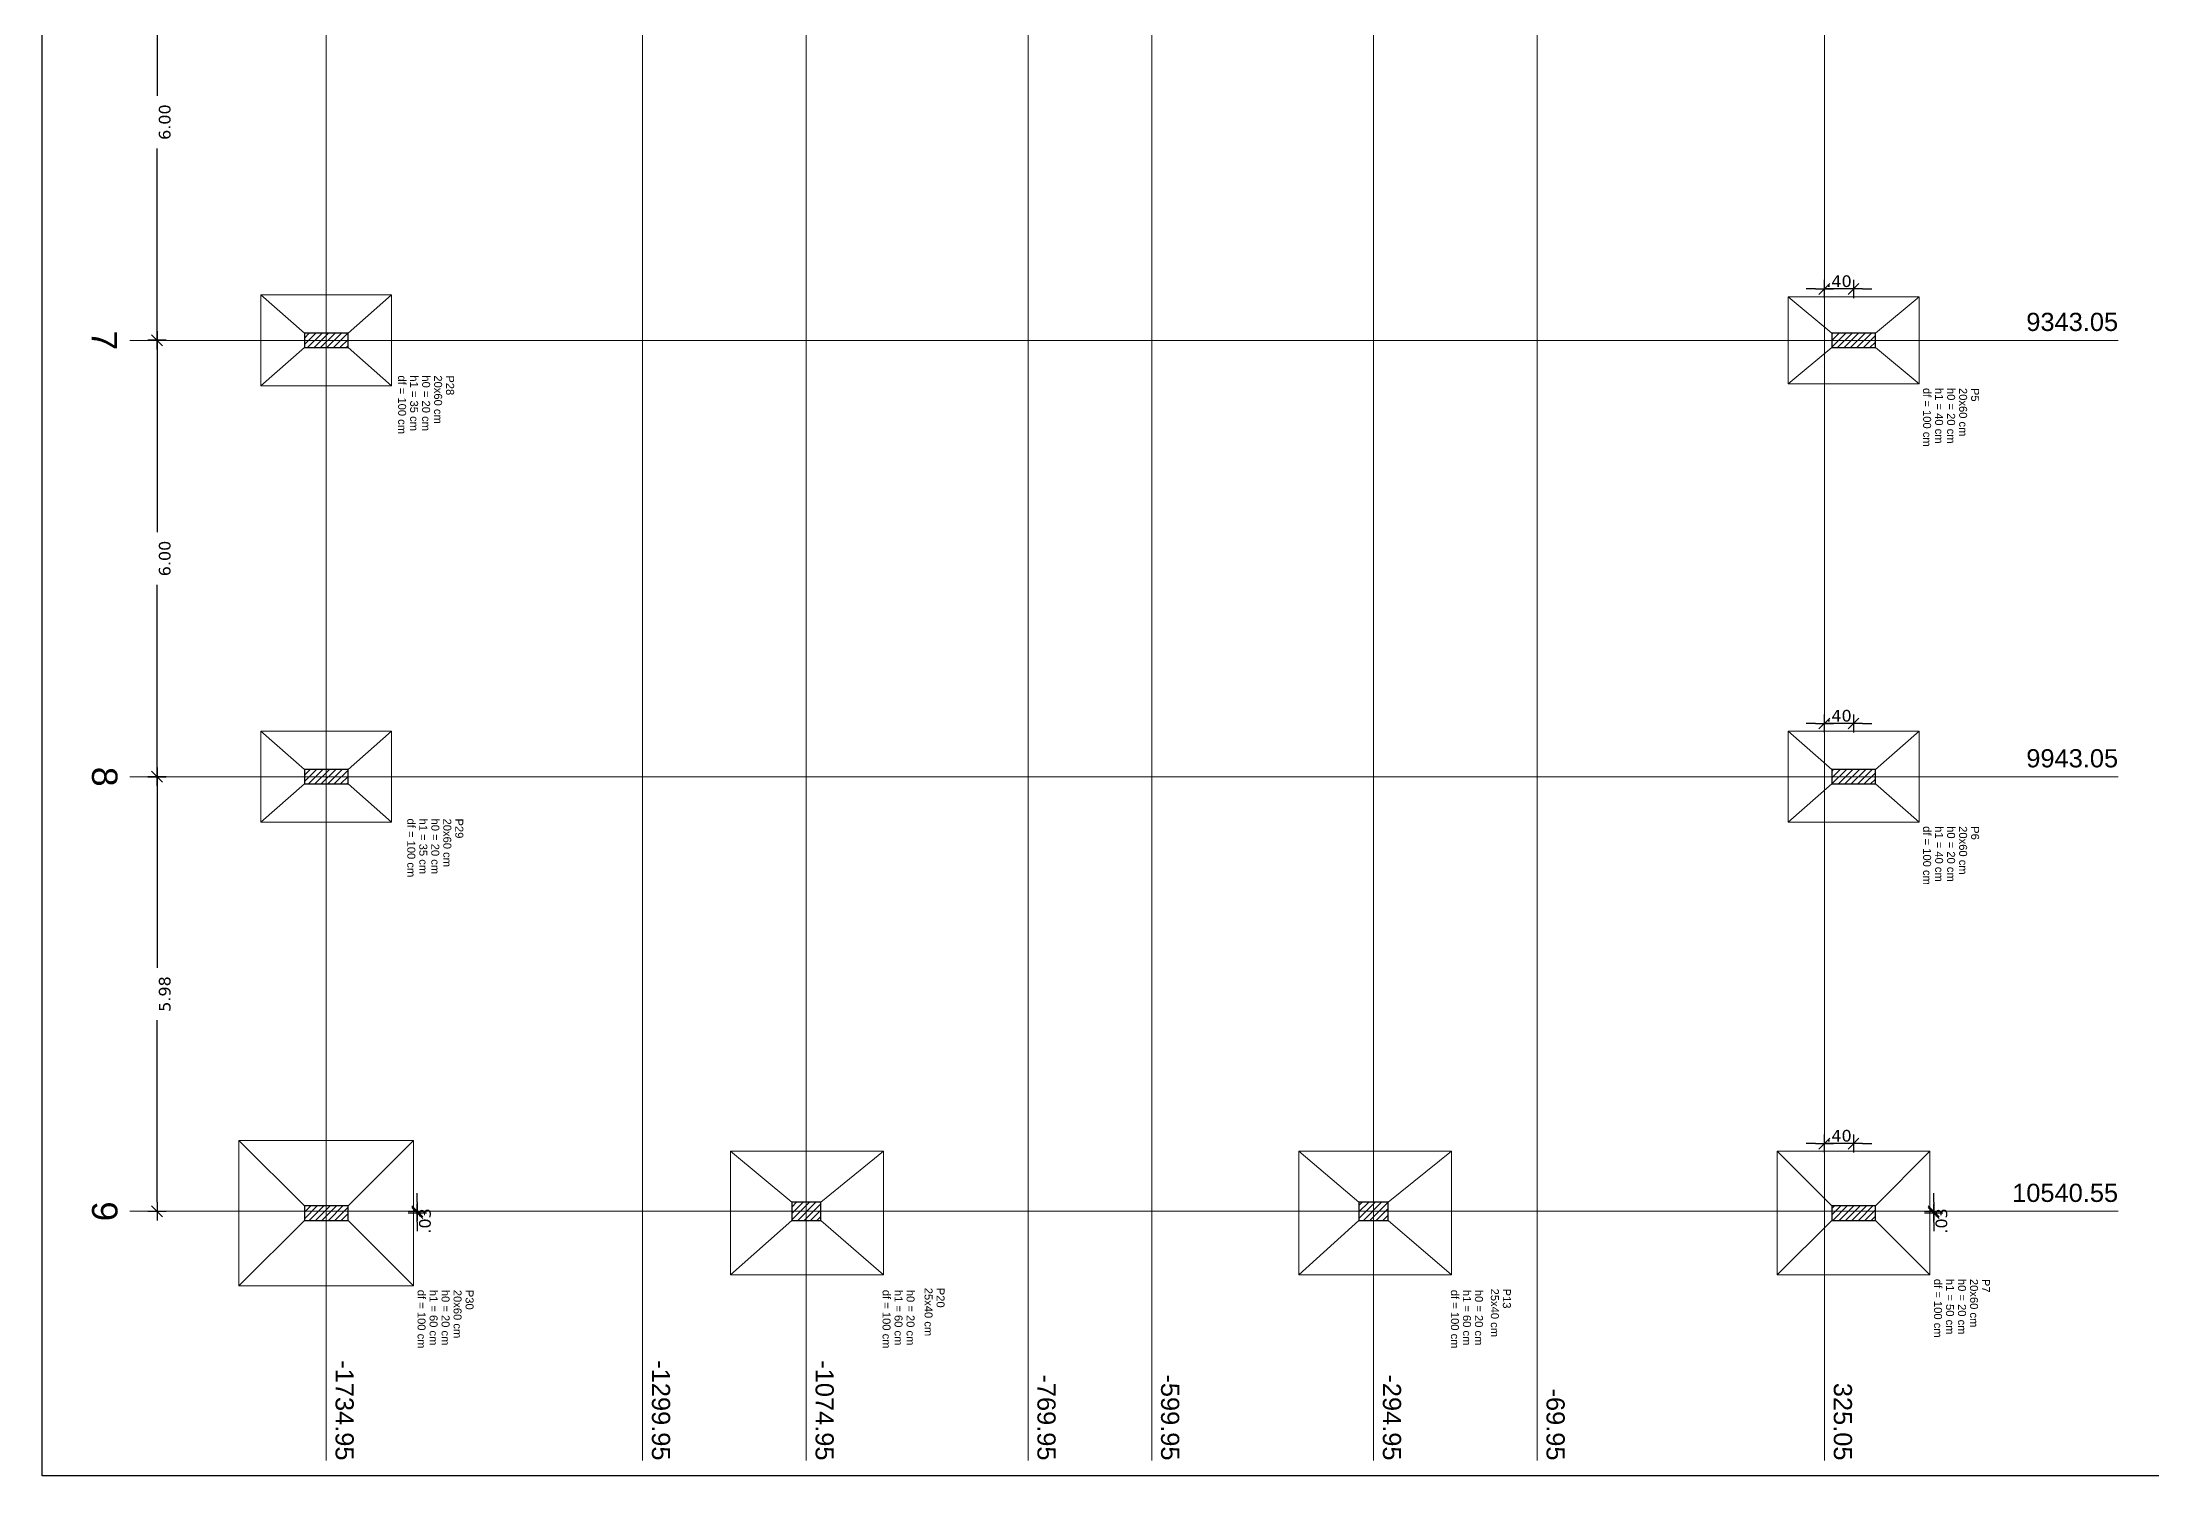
# Model space of a CAD drawing. Extents: x 25 to 1028, y -81 to 176.
# Drawn here: x 812.4 to 841.41, y -80.66 to -60.94 of the extents above; entities that cross this region are included whole.
import ezdxf

# ---------------------------------------------------------------- set-up
doc = ezdxf.new("R2010")
doc.units = 0
doc.header["$LTSCALE"] = 0.3
doc.header["$PDSIZE"] = 0.1
doc.layers.get('0').update_dxf_attribs({"linetype": 'CONTINUOUS'})
doc.layers.get('Defpoints').update_dxf_attribs({"linetype": 'CONTINUOUS'})
doc.layers.add('ARQ-CTA-1_100', color=1, linetype='CONTINUOUS')
for name, color, linetype, lineweight in [('LC-Eixos', 9, 'CONTINUOUS', 5), ('LC-Hachuras dos pilares', 9, 'CONTINUOUS', 5), ('LC-Seção das fundações', 7, 'CONTINUOUS', 5), ('LC-Seção dos pilares', 4, 'CONTINUOUS', 30), ('LC-Textos', 3, 'CONTINUOUS', 20)]:
    doc.layers.add(name, color=color, linetype=linetype, lineweight=lineweight)
doc.layers.add('VPort', color=45, linetype='CONTINUOUS', plot=False)
doc.styles.add('Arial', font='arial.ttf')
doc.styles.add('FNDE Texto Cota 0100', font='verdana.ttf', dxfattribs={"height": 0.16})
doc.dimstyles.new('FNDE 1-0100', dxfattribs={"dimscale": 2.5, "dimtxt": 0.16, "dimasz": 0.05, "dimexe": 0.15, "dimexo": 0.15, "dimgap": 0.05, "dimtad": 1, "dimzin": 4, "dimdsep": 46, "dimtxsty": 'FNDE Texto Cota 0100', "dimblk": 'tic', "dimcen": 0.15, "dimdle": 0.15, "dimse1": 1, "dimse2": 1, "dimclrd": 251, "dimclre": 251, "dimclrt": 256, "dimaunit": 1, "dimadec": 3, "dimazin": 0, "dimtfac": 1, "dimtix": 1, "dimtmove": 2, "dimatfit": 3, "dimldrblk": 'tic', "dimfxl": 0.15, "dimtvp": 1, "dimtolj": 1, "dimtzin": 0, "dimarcsym": 0})
pattern_1 = [(45, (833.654795, 28.38624), (-0.044194174, 0.044194174), [])]

# ---------------------------------------------------------------- blocks, each defined once
blk = doc.blocks.new('tic')
at = {"color": 251}
for p, q in [((-1, 0), (1, 0)), ((0, -1), (0, 1))]:
    blk.add_line(p, q, dxfattribs=at)
blk.add_line((-0.6, -0.6), (0.6, 0.6))
blk = doc.blocks.new('*D729')
at = {"layer": 'ARQ-CTA-1_100', "color": 251, "lineweight": -2}
for p, q in [((836.78, -64.338), (836.655, -64.338)), ((837.305, -64.338), (836.905, -64.338)), ((837.43, -64.338), (837.555, -64.338))]:
    blk.add_line(p, q, dxfattribs=at)
at = {"layer": 'Defpoints', "color": 0}
for p in [(836.905, -64.338), (836.905, -65.044), (837.305, -65.044)]:
    blk.add_point(p, dxfattribs=at)
at = {"layer": 'ARQ-CTA-1_100', "color": 251, "lineweight": -2, "xscale": 0.125, "yscale": 0.125, "zscale": 0.125}
blk.add_blockref('tic', (836.905, -64.338), dxfattribs=at)
at = {"layer": 'ARQ-CTA-1_100', "color": 251, "lineweight": -2, "xscale": 0.125, "yscale": 0.125, "zscale": 0.125, "rotation": 180}
blk.add_blockref('tic', (837.305, -64.338), dxfattribs=at)
at = {"layer": 'ARQ-CTA-1_100', "insert": (837.105, -64.232), "char_height": 0.16, "attachment_point": 5, "style": 'FNDE Texto Cota 0100'}
blk.add_mtext('\\A1;.40', dxfattribs=at)
blk = doc.blocks.new('*D730')
at = {"layer": 'ARQ-CTA-1_100', "color": 251, "lineweight": -2}
for p, q in [((836.78, -70.313), (836.655, -70.313)), ((837.305, -70.313), (836.905, -70.313)), ((837.43, -70.313), (837.555, -70.313))]:
    blk.add_line(p, q, dxfattribs=at)
at = {"layer": 'Defpoints', "color": 0}
for p in [(836.905, -70.313), (836.905, -71.044), (837.305, -71.044)]:
    blk.add_point(p, dxfattribs=at)
at = {"layer": 'ARQ-CTA-1_100', "color": 251, "lineweight": -2, "xscale": 0.125, "yscale": 0.125, "zscale": 0.125}
blk.add_blockref('tic', (836.905, -70.313), dxfattribs=at)
at = {"layer": 'ARQ-CTA-1_100', "color": 251, "lineweight": -2, "xscale": 0.125, "yscale": 0.125, "zscale": 0.125, "rotation": 180}
blk.add_blockref('tic', (837.305, -70.313), dxfattribs=at)
at = {"layer": 'ARQ-CTA-1_100', "insert": (837.105, -70.207), "char_height": 0.16, "attachment_point": 5, "style": 'FNDE Texto Cota 0100'}
blk.add_mtext('\\A1;.40', dxfattribs=at)
blk = doc.blocks.new('*D731')
at = {"layer": 'ARQ-CTA-1_100', "color": 251, "lineweight": -2}
for p, q in [((836.78, -76.088), (836.655, -76.088)), ((837.305, -76.088), (836.905, -76.088)), ((837.43, -76.088), (837.555, -76.088))]:
    blk.add_line(p, q, dxfattribs=at)
at = {"layer": 'Defpoints', "color": 0}
for p in [(836.905, -76.088), (836.905, -77.044), (837.305, -77.044)]:
    blk.add_point(p, dxfattribs=at)
at = {"layer": 'ARQ-CTA-1_100', "color": 251, "lineweight": -2, "xscale": 0.125, "yscale": 0.125, "zscale": 0.125}
blk.add_blockref('tic', (836.905, -76.088), dxfattribs=at)
at = {"layer": 'ARQ-CTA-1_100', "color": 251, "lineweight": -2, "xscale": 0.125, "yscale": 0.125, "zscale": 0.125, "rotation": 180}
blk.add_blockref('tic', (837.305, -76.088), dxfattribs=at)
at = {"layer": 'ARQ-CTA-1_100', "insert": (837.105, -75.982), "char_height": 0.16, "attachment_point": 5, "style": 'FNDE Texto Cota 0100'}
blk.add_mtext('\\A1;.40', dxfattribs=at)
blk = doc.blocks.new('*D732')
at = {"layer": 'ARQ-CTA-1_100', "color": 251, "lineweight": -2}
for p, q in [((838.408, -76.894), (838.408, -76.769)), ((838.408, -77.044), (838.408, -77.019)), ((838.408, -77.169), (838.408, -77.294))]:
    blk.add_line(p, q, dxfattribs=at)
at = {"layer": 'Defpoints', "color": 0}
for p in [(837.305, -77.019), (837.305, -77.044), (838.408, -77.019)]:
    blk.add_point(p, dxfattribs=at)
at = {"layer": 'ARQ-CTA-1_100', "color": 251, "lineweight": -2, "xscale": 0.125, "yscale": 0.125, "zscale": 0.125}
for p, rotation in [((838.408, -77.019), 270), ((838.408, -77.044), 90)]:
    blk.add_blockref('tic', p, dxfattribs=dict(at, rotation=rotation))
at = {"layer": 'ARQ-CTA-1_100', "insert": (838.514, -77.152), "char_height": 0.16, "attachment_point": 5, "rotation": 90, "style": 'FNDE Texto Cota 0100'}
blk.add_mtext('\\A1;.03', dxfattribs=at)
blk = doc.blocks.new('*D737')
at = {"layer": 'ARQ-CTA-1_100', "color": 251, "lineweight": -2}
for p, q in [((817.558, -76.894), (817.558, -76.769)), ((817.558, -77.044), (817.558, -77.019)), ((817.558, -77.169), (817.558, -77.294))]:
    blk.add_line(p, q, dxfattribs=at)
at = {"layer": 'Defpoints', "color": 0}
for p in [(816.305, -77.019), (816.305, -77.044), (817.558, -77.019)]:
    blk.add_point(p, dxfattribs=at)
at = {"layer": 'ARQ-CTA-1_100', "color": 251, "lineweight": -2, "xscale": 0.125, "yscale": 0.125, "zscale": 0.125}
for p, rotation in [((817.558, -77.019), 270), ((817.558, -77.044), 90)]:
    blk.add_blockref('tic', p, dxfattribs=dict(at, rotation=rotation))
at = {"layer": 'ARQ-CTA-1_100', "insert": (817.664, -77.152), "char_height": 0.16, "attachment_point": 5, "rotation": 90, "style": 'FNDE Texto Cota 0100'}
blk.add_mtext('\\A1;.03', dxfattribs=at)
blk = doc.blocks.new('*D750')
at = {"layer": 'ARQ-CTA-1_100', "color": 251, "lineweight": -2}
for p, q in [((813.98, -59.169), (813.98, -61.684)), ((813.98, -64.919), (813.98, -62.405))]:
    blk.add_line(p, q, dxfattribs=at)
at = {"layer": 'Defpoints', "color": 0}
for p in [(813.98, -59.044), (813.98, -65.044), (813.98, -65.044)]:
    blk.add_point(p, dxfattribs=at)
at = {"layer": 'ARQ-CTA-1_100', "color": 251, "lineweight": -2, "xscale": 0.125, "yscale": 0.125, "zscale": 0.125}
for p, rotation in [((813.98, -59.044), 90), ((813.98, -65.044), 270)]:
    blk.add_blockref('tic', p, dxfattribs=dict(at, rotation=rotation))
at = {"layer": 'ARQ-CTA-1_100', "insert": (814.086, -62.044), "char_height": 0.16, "attachment_point": 5, "rotation": 90, "style": 'FNDE Texto Cota 0100'}
blk.add_mtext('\\A1;6.00', dxfattribs=at)
blk = doc.blocks.new('*D751')
at = {"layer": 'ARQ-CTA-1_100', "color": 251, "lineweight": -2}
for p, q in [((813.98, -65.169), (813.98, -67.684)), ((813.98, -70.919), (813.98, -68.405))]:
    blk.add_line(p, q, dxfattribs=at)
at = {"layer": 'Defpoints', "color": 0}
for p in [(813.98, -65.044), (813.98, -71.044), (813.98, -71.044)]:
    blk.add_point(p, dxfattribs=at)
at = {"layer": 'ARQ-CTA-1_100', "color": 251, "lineweight": -2, "xscale": 0.125, "yscale": 0.125, "zscale": 0.125}
for p, rotation in [((813.98, -65.044), 90), ((813.98, -71.044), 270)]:
    blk.add_blockref('tic', p, dxfattribs=dict(at, rotation=rotation))
at = {"layer": 'ARQ-CTA-1_100', "insert": (814.086, -68.044), "char_height": 0.16, "attachment_point": 5, "rotation": 90, "style": 'FNDE Texto Cota 0100'}
blk.add_mtext('\\A1;6.00', dxfattribs=at)
blk = doc.blocks.new('*D752')
at = {"layer": 'ARQ-CTA-1_100', "color": 251, "lineweight": -2}
for p, q in [((813.98, -71.169), (813.98, -73.673)), ((813.98, -76.894), (813.98, -74.39))]:
    blk.add_line(p, q, dxfattribs=at)
at = {"layer": 'Defpoints', "color": 0}
for p in [(813.98, -71.044), (813.98, -77.019), (813.98, -77.019)]:
    blk.add_point(p, dxfattribs=at)
at = {"layer": 'ARQ-CTA-1_100', "color": 251, "lineweight": -2, "xscale": 0.125, "yscale": 0.125, "zscale": 0.125}
for p, rotation in [((813.98, -71.044), 90), ((813.98, -77.019), 270)]:
    blk.add_blockref('tic', p, dxfattribs=dict(at, rotation=rotation))
at = {"layer": 'ARQ-CTA-1_100', "insert": (814.086, -74.032), "char_height": 0.16, "attachment_point": 5, "rotation": 90, "style": 'FNDE Texto Cota 0100'}
blk.add_mtext('\\A1;5.98', dxfattribs=at)

msp = doc.modelspace()

# ---------------------------------------------------------------- hatches: boundary and pattern name
at = {"layer": 'LC-Hachuras dos pilares', "linetype": 'Continuous'}
h = msp.add_hatch(dxfattribs=at)
h.set_pattern_fill('ANSI31', color=256, scale=0.5, style=0)
h.set_pattern_definition(pattern_1)
h.paths.add_polyline_path([(816.00529499, -64.94425859), (816.00529499, -65.14425859), (816.60529499, -65.14425859), (816.60529499, -64.94425859), (816.00529499, -64.94425859)])
h = msp.add_hatch(dxfattribs=at)
h.set_pattern_fill('ANSI31', color=256, scale=0.5, style=0)
h.set_pattern_definition(pattern_1)
h.paths.add_polyline_path([(837.00529499, -64.94425859), (837.00529499, -65.14425859), (837.60529499, -65.14425859), (837.60529499, -64.94425859), (837.00529499, -64.94425859)])
h = msp.add_hatch(dxfattribs=at)
h.set_pattern_fill('ANSI31', color=256, scale=0.5, style=0)
h.set_pattern_definition(pattern_1)
h.paths.add_polyline_path([(816.00529499, -70.94425859), (816.00529499, -71.14425859), (816.60529499, -71.14425859), (816.60529499, -70.94425859), (816.00529499, -70.94425859)])
h = msp.add_hatch(dxfattribs=at)
h.set_pattern_fill('ANSI31', color=256, scale=0.5, style=0)
h.set_pattern_definition(pattern_1)
h.paths.add_polyline_path([(837.00529499, -70.94425859), (837.00529499, -71.14425859), (837.60529499, -71.14425859), (837.60529499, -70.94425859), (837.00529499, -70.94425859)])
h = msp.add_hatch(dxfattribs=at)
h.set_pattern_fill('ANSI31', color=256, scale=0.5, style=0)
h.set_pattern_definition(pattern_1)
h.paths.add_polyline_path([(816.00529499, -76.94425859), (816.00529499, -77.14425859), (816.60529499, -77.14425859), (816.60529499, -76.94425859), (816.00529499, -76.94425859)])
h = msp.add_hatch(dxfattribs=at)
h.set_pattern_fill('ANSI31', color=256, scale=0.5, style=0)
h.set_pattern_definition(pattern_1)
h.paths.add_polyline_path([(822.70529499, -76.89425859), (822.70529499, -77.14425859), (823.10529499, -77.14425859), (823.10529499, -76.89425859), (822.70529499, -76.89425859)])
h = msp.add_hatch(dxfattribs=at)
h.set_pattern_fill('ANSI31', color=256, scale=0.5, style=0)
h.set_pattern_definition(pattern_1)
h.paths.add_polyline_path([(830.50529499, -76.89425859), (830.50529499, -77.14425859), (830.90529499, -77.14425859), (830.90529499, -76.89425859), (830.50529499, -76.89425859)])
h = msp.add_hatch(dxfattribs=at)
h.set_pattern_fill('ANSI31', color=256, scale=0.5, style=0)
h.set_pattern_definition(pattern_1)
h.paths.add_polyline_path([(837.00529499, -76.94425859), (837.00529499, -77.14425859), (837.60529499, -77.14425859), (837.60529499, -76.94425859), (837.00529499, -76.94425859)])

# ---------------------------------------------------------------- linework, layer by layer
at = {"layer": 'LC-Eixos'}
for p, q in [((816.30529499, -39.37918222), (816.30529499, -80.44625859)), ((820.65529499, -39.37918222), (820.65529499, -80.44625859)), ((822.90529499, -39.37918222), (822.90529499, -80.44625859)), ((825.95529499, -39.37918222), (825.95529499, -80.44625859)), ((827.65529499, -39.37918222), (827.65529499, -80.44625859)), ((830.70529499, -39.37918222), (830.70529499, -80.44625859)), ((832.95529499, -39.37918222), (832.95529499, -80.44625859)), ((836.90529499, -39.37918222), (836.90529499, -80.44625859)), ((840.94279499, -65.04425859), (813.60529499, -65.04425859)), ((840.94279499, -71.04425859), (813.60529499, -71.04425859)), ((840.94279499, -77.01925859), (813.60529499, -77.01925859))]:
    msp.add_line(p, q, dxfattribs=at)
at = {"layer": 'LC-Seção das fundações'}
for p, q in [((815.40529499, -64.41925859), (817.20529499, -64.41925859)), ((815.40529499, -65.66925859), (815.40529499, -64.41925859)), ((815.40529499, -64.41925859), (816.00529499, -64.94425859)), ((817.20529499, -64.41925859), (816.60529499, -64.94425859)), ((817.20529499, -64.41925859), (817.20529499, -65.66925859)), ((836.40529499, -64.44425859), (838.20529499, -64.44425859)), ((836.40529499, -65.64425859), (836.40529499, -64.44425859)), ((836.40529499, -64.44425859), (837.00529499, -64.94425859)), ((838.20529499, -64.44425859), (837.60529499, -64.94425859)), ((838.20529499, -64.44425859), (838.20529499, -65.64425859)), ((815.40529499, -65.66925859), (816.00529499, -65.14425859)), ((815.40529499, -65.66925859), (816.00529499, -65.14425859)), ((817.20529499, -65.66925859), (816.60529499, -65.14425859)), ((836.40529499, -65.64425859), (837.00529499, -65.14425859)), ((836.40529499, -65.64425859), (837.00529499, -65.14425859)), ((838.20529499, -65.64425859), (837.60529499, -65.14425859)), ((817.20529499, -65.66925859), (815.40529499, -65.66925859)), ((838.20529499, -65.64425859), (836.40529499, -65.64425859)), ((815.40529499, -70.41925859), (817.20529499, -70.41925859)), ((815.40529499, -71.66925859), (815.40529499, -70.41925859)), ((815.40529499, -70.41925859), (816.00529499, -70.94425859)), ((817.20529499, -70.41925859), (816.60529499, -70.94425859)), ((817.20529499, -70.41925859), (817.20529499, -71.66925859)), ((836.40529499, -70.41925859), (838.20529499, -70.41925859)), ((836.40529499, -71.66925859), (836.40529499, -70.41925859)), ((836.40529499, -70.41925859), (837.00529499, -70.94425859)), ((838.20529499, -70.41925859), (837.60529499, -70.94425859)), ((838.20529499, -70.41925859), (838.20529499, -71.66925859)), ((815.40529499, -71.66925859), (816.00529499, -71.14425859)), ((815.40529499, -71.66925859), (816.00529499, -71.14425859)), ((817.20529499, -71.66925859), (816.60529499, -71.14425859)), ((836.40529499, -71.66925859), (837.00529499, -71.14425859)), ((836.40529499, -71.66925859), (837.00529499, -71.14425859)), ((838.20529499, -71.66925859), (837.60529499, -71.14425859)), ((817.20529499, -71.66925859), (815.40529499, -71.66925859)), ((838.20529499, -71.66925859), (836.40529499, -71.66925859)), ((815.10529499, -76.04425859), (816.00529499, -76.94425859)), ((815.10529499, -78.04425859), (815.10529499, -76.04425859)), ((815.10529499, -76.04425859), (816.00529499, -76.94425859)), ((815.10529499, -76.04425859), (817.50529499, -76.04425859)), ((817.50529499, -76.04425859), (816.60529499, -76.94425859)), ((817.50529499, -76.04425859), (817.50529499, -78.04425859)), ((821.86559441, -77.89425859), (821.86559441, -76.19425859)), ((821.86559441, -76.19425859), (822.70529499, -76.89425859)), ((821.86559441, -76.19425859), (823.96559441, -76.19425859)), ((823.96559441, -76.19425859), (823.10529499, -76.89425859)), ((823.96559441, -76.19425859), (823.96559441, -77.89425859)), ((829.67752693, -77.89425859), (829.67752693, -76.19425859)), ((829.67752693, -76.19425859), (830.50529499, -76.89425859)), ((829.67752693, -76.19425859), (831.77752693, -76.19425859)), ((831.77752693, -76.19425859), (830.90529499, -76.89425859)), ((831.77752693, -76.19425859), (831.77752693, -77.89425859)), ((836.25529499, -76.19425859), (837.00529499, -76.94425859)), ((836.25529499, -77.89425859), (836.25529499, -76.19425859)), ((836.25529499, -76.19425859), (837.00529499, -76.94425859)), ((836.25529499, -76.19425859), (838.35529499, -76.19425859)), ((838.35529499, -76.19425859), (837.60529499, -76.94425859)), ((838.35529499, -76.19425859), (838.35529499, -77.89425859)), ((815.10529499, -78.04425859), (816.00529499, -77.14425859)), ((817.50529499, -78.04425859), (816.60529499, -77.14425859)), ((821.86559441, -77.89425859), (822.70529499, -77.14425859)), ((823.96559441, -77.89425859), (823.10529499, -77.14425859)), ((829.67752693, -77.89425859), (830.50529499, -77.14425859)), ((831.77752693, -77.89425859), (830.90529499, -77.14425859)), ((836.25529499, -77.89425859), (837.00529499, -77.14425859)), ((838.35529499, -77.89425859), (837.60529499, -77.14425859)), ((823.96559441, -77.89425859), (821.86559441, -77.89425859)), ((831.77752693, -77.89425859), (829.67752693, -77.89425859)), ((838.35529499, -77.89425859), (836.25529499, -77.89425859)), ((817.50529499, -78.04425859), (815.10529499, -78.04425859))]:
    msp.add_line(p, q, dxfattribs=at)
at = {"layer": 'LC-Seção dos pilares'}
for points in [[(816.00529499, -64.94425859), (816.00529499, -65.14425859), (816.60529499, -65.14425859), (816.60529499, -64.94425859), (816.00529499, -64.94425859)], [(837.00529499, -64.94425859), (837.00529499, -65.14425859), (837.60529499, -65.14425859), (837.60529499, -64.94425859), (837.00529499, -64.94425859)], [(816.00529499, -70.94425859), (816.00529499, -71.14425859), (816.60529499, -71.14425859), (816.60529499, -70.94425859), (816.00529499, -70.94425859)], [(837.00529499, -70.94425859), (837.00529499, -71.14425859), (837.60529499, -71.14425859), (837.60529499, -70.94425859), (837.00529499, -70.94425859)], [(816.00529499, -76.94425859), (816.00529499, -77.14425859), (816.60529499, -77.14425859), (816.60529499, -76.94425859), (816.00529499, -76.94425859)], [(822.70529499, -76.89425859), (822.70529499, -77.14425859), (823.10529499, -77.14425859), (823.10529499, -76.89425859), (822.70529499, -76.89425859)], [(830.50529499, -76.89425859), (830.50529499, -77.14425859), (830.90529499, -77.14425859), (830.90529499, -76.89425859), (830.50529499, -76.89425859)], [(837.00529499, -76.94425859), (837.00529499, -77.14425859), (837.60529499, -77.14425859), (837.60529499, -76.94425859), (837.00529499, -76.94425859)]]:
    msp.add_lwpolyline(points, close=True, dxfattribs=at)
at = {"layer": 'VPort'}
msp.add_lwpolyline([(812.40033924, -38.29732112), (858.72820673, -38.29732112), (858.72820673, -80.65638397), (812.40033924, -80.65638397)], close=True, dxfattribs=at)

# ---------------------------------------------------------------- texts
at = {"layer": 'LC-Textos', "line_spacing_factor": 0.798, "style": 'Arial'}
for s, insert, char_height, width, attachment_point, rotation in [('9343.05', (840.94279499, -64.91925859), 0.25, 2.1, 9, 0.000210459), ('7', (813.08029499, -65.04425859), 0.35, 0.42, 8, 270), ('df = 100 cm', (817.29250171, -65.5259586), 0.11, 1.452, 7, 270), ('h1 = 35 cm', (817.45750171, -65.5259586), 0.11, 1.32, 7, 270), ('h0 = 20 cm', (817.62250171, -65.5259586), 0.11, 1.32, 7, 270), ('20x60 cm', (817.78750171, -65.5259586), 0.11, 1.056, 7, 270), ('P28', (817.95250171, -65.5259586), 0.11, 0.396, 7, 270), ('df = 100 cm', (838.26009499, -65.69925859), 0.11, 1.452, 7, 270), ('h1 = 40 cm', (838.42509499, -65.69925859), 0.11, 1.32, 7, 270), ('h0 = 20 cm', (838.59009499, -65.69925859), 0.11, 1.32, 7, 270), ('20x60 cm', (838.75509499, -65.69925859), 0.11, 1.056, 7, 270), ('P5', (838.92009499, -65.69925859), 0.11, 0.264, 7, 270), ('9943.05', (840.94279499, -70.91925859), 0.25, 2.1, 9, 0.000210459), ('8', (813.08029499, -71.04425859), 0.35, 0.42, 8, 270), ('df = 100 cm', (817.41848071, -71.61945424), 0.11, 1.452, 7, 270), ('h1 = 35 cm', (817.58348071, -71.61945424), 0.11, 1.32, 7, 270), ('h0 = 20 cm', (817.74848071, -71.61945424), 0.11, 1.32, 7, 270), ('20x60 cm', (817.91348071, -71.61945424), 0.11, 1.056, 7, 270), ('P29', (818.07848071, -71.61945424), 0.11, 0.396, 7, 270), ('df = 100 cm', (838.26009499, -71.72425859), 0.11, 1.452, 7, 270), ('h1 = 40 cm', (838.42509499, -71.72425859), 0.11, 1.32, 7, 270), ('h0 = 20 cm', (838.59009499, -71.72425859), 0.11, 1.32, 7, 270), ('20x60 cm', (838.75509499, -71.72425859), 0.11, 1.056, 7, 270), ('P6', (838.92009499, -71.72425859), 0.11, 0.264, 7, 270), ('10540.55', (840.94279499, -76.89425859), 0.25, 2.4, 9, 0.000210459), ('9', (813.08029499, -77.01925859), 0.35, 0.42, 8, 270), ('df = 100 cm', (838.41009499, -77.94925859), 0.11, 1.452, 7, 270), ('h1 = 50 cm', (838.57509499, -77.94925859), 0.11, 1.32, 7, 270), ('h0 = 20 cm', (838.74009499, -77.94925859), 0.11, 1.32, 7, 270), ('20x60 cm', (838.90509499, -77.94925859), 0.11, 1.056, 7, 270), ('P7', (839.07009499, -77.94925859), 0.11, 0.264, 7, 270), ('df = 100 cm', (817.56009499, -78.09925859), 0.11, 1.452, 7, 270), ('h1 = 60 cm', (817.72509499, -78.09925859), 0.11, 1.32, 7, 270), ('h0 = 20 cm', (817.89009499, -78.09925859), 0.11, 1.32, 7, 270), ('20x60 cm', (818.05509499, -78.09925859), 0.11, 1.056, 7, 270), ('P30', (818.22009499, -78.09925859), 0.11, 0.396, 7, 270), ('df = 100 cm', (823.95315412, -78.09925859), 0.11, 1.452, 7, 270), ('h1 = 60 cm', (824.11815412, -78.09925859), 0.11, 1.32, 7, 270), ('h0 = 20 cm', (824.28315412, -78.09925859), 0.11, 1.32, 7, 270), ('25x40 cm', (824.53088244, -78.0710176), 0.11, 1.056, 7, 270), ('P20', (824.69588244, -78.0710176), 0.11, 0.396, 7, 270), ('df = 100 cm', (831.76803864, -78.09925859), 0.11, 1.452, 7, 270), ('h1 = 60 cm', (831.93303864, -78.09925859), 0.11, 1.32, 7, 270), ('h0 = 20 cm', (832.09803864, -78.09925859), 0.11, 1.32, 7, 270), ('25x40 cm', (832.31694873, -78.08256499), 0.11, 1.056, 7, 270), ('P13', (832.48194873, -78.08256499), 0.11, 0.396, 7, 270), ('-1734.95', (816.43029499, -80.44625859), 0.25, 2.4, 9, 270), ('-1299.95', (820.78029499, -80.44625859), 0.25, 2.4, 9, 270), ('-1074.95', (823.03029499, -80.44625859), 0.25, 2.4, 9, 270), ('-769.95', (826.08029499, -80.44625859), 0.25, 2.1, 9, 270), ('-599.95', (827.78029499, -80.44625859), 0.25, 2.1, 9, 270), ('-294.95', (830.83029499, -80.44625859), 0.25, 2.1, 9, 270), ('-69.95', (833.08029499, -80.44625859), 0.25, 1.8, 9, 270), ('325.05', (837.03029499, -80.44625859), 0.25, 1.8, 9, 270)]:
    msp.add_mtext(s, dxfattribs=dict(at, insert=insert, char_height=char_height, width=width, attachment_point=attachment_point, rotation=rotation))

# ---------------------------------------------------------------- dimensions: what is measured, and where the dimension line sits
at = {"layer": 'ARQ-CTA-1_100'}
for base, p1, p2, picture, middle in [((813.98029499, -65.04425859), (813.98029499, -59.04425859), (813.98029499, -65.04425859), '*D750', (814.08619499, -62.04425859)), ((813.98029499, -71.04425859), (813.98029499, -65.04425859), (813.98029499, -71.04425859), '*D751', (814.08619499, -68.04425859)), ((813.9802949869, -77.0192585851), (813.9802949869, -71.0442585851), (813.9802949869, -77.0192585851), '*D752', (814.0861949869, -74.0317585851)), ((817.5582449869, -77.0192585851), (816.3052949869, -77.0442585851), (816.3052949869, -77.0192585851), '*D737', (817.6641449869, -77.1515655851)), ((838.4082449869, -77.0192585851), (837.3052949869, -77.0442585851), (837.3052949869, -77.0192585851), '*D732', (838.5141449869, -77.1515655851))]:
    dim = msp.add_linear_dim(base=base, p1=p1, p2=p2, angle=270, dimstyle='FNDE 1-0100', dxfattribs=at)
    dim.commit()
    dim.dimension.update_dxf_attribs({"geometry": picture, "text_midpoint": middle, "dimtype": 160})
for base, p1, p2, picture, middle in [((836.90529499, -64.33835859), (837.30529499, -65.04425859), (836.90529499, -65.04425859), '*D729', (837.10529499, -64.23245859)), ((836.90529499, -70.31335859), (837.30529499, -71.04425859), (836.90529499, -71.04425859), '*D730', (837.10529499, -70.20745859)), ((836.90529499, -76.08835859), (837.30529499, -77.04425859), (836.90529499, -77.04425859), '*D731', (837.10529499, -75.98245859))]:
    dim = msp.add_linear_dim(base=base, p1=p1, p2=p2, dimstyle='FNDE 1-0100', dxfattribs=at)
    dim.commit()
    dim.dimension.update_dxf_attribs({"geometry": picture, "text_midpoint": middle, "dimtype": 160})

doc.saveas('drawing.dxf')
